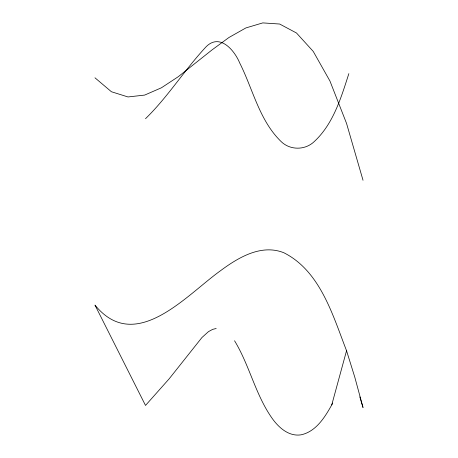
<?xml version="1.0" encoding="UTF-8"?>
<svg xmlns="http://www.w3.org/2000/svg" width="458" height="458" viewBox="0 0 458 458"><rect width="100%" height="100%" fill="white"/><g stroke="black" fill="none" stroke-linecap="round" stroke-linejoin="round"><path stroke-width="0.69" d="M234.548 340.763C249.341 364.997 255.198 393.76 271.399 417.278C277.966 426.942 288.38 436.777 301.026 434.837C315.991 431.619 324.825 417.318 331.758 404.895L346.546 350.708C332.817 315.436 320.365 271.113 283.863 252.753C261.289 243.696 238.171 257.591 220.475 270.747C186.349 295.152 135.316 354.721 94.972 305.091L145.507 405.433L169.202 378.772L201.967 337.5L208.453 331.649L212.684 329.354L216.187 328.506M348.853 73.635C341.073 97.777 333.298 124.066 314.033 141.774C305.022 150.27 290.326 150.333 281.349 141.78C259.394 120.689 253.056 89.459 239.752 63.067C234.628 50.552 220.08 33.022 206.318 46.544C184.832 69.473 168.149 96.667 145.507 118.696M331.758 404.895L332.634 403.092M94.972 77.808L111.426 91.749L128 96.953L144.671 95.081L161.422 87.781L178.242 76.721L212.014 49.922L228.937 37.504L245.86 27.944L262.772 22.9L279.649 24.028L296.486 32.993L313.255 51.439L329.949 81.032L346.546 123.42L363.028 180.269M346.546 350.708L354.801 377.22L363.028 407.551L359.839 396.937"/></g></svg>
